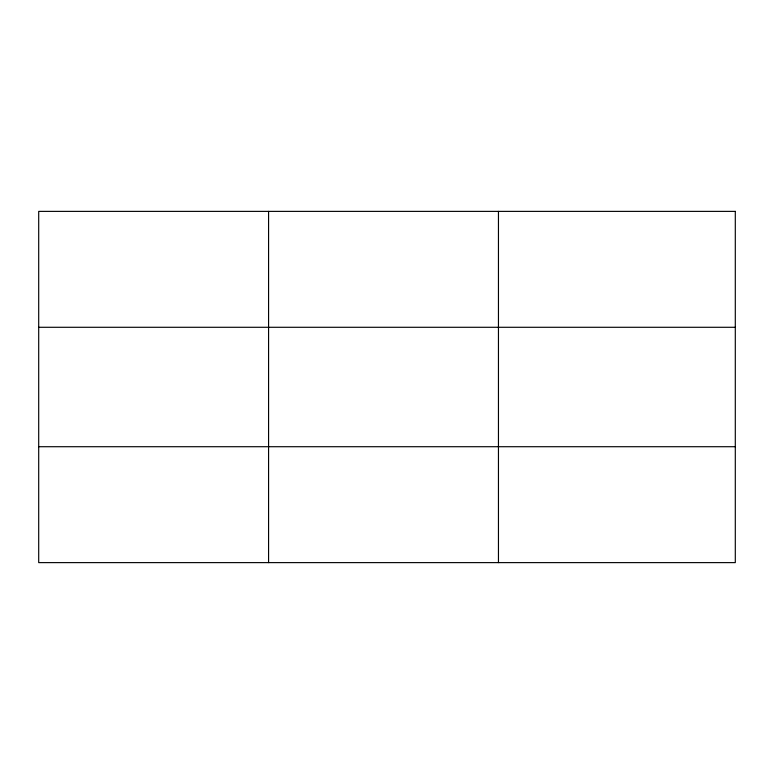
<?xml version="1.0" encoding="UTF-8"?>
<svg xmlns="http://www.w3.org/2000/svg" width="774" height="774" viewBox="0 0 774 774"><rect width="100%" height="100%" fill="white"/><g stroke="black" fill="none" stroke-linecap="round" stroke-linejoin="round"><path stroke-width="1.16" d="M268.578 211.379L268.578 562.621M498.456 211.379L498.456 562.621M38.7 327.286L735.3 327.286M38.7 446.714L735.3 446.714M735.3 211.379L735.3 562.621L38.7 562.621L38.7 211.379L735.3 211.379"/></g></svg>
